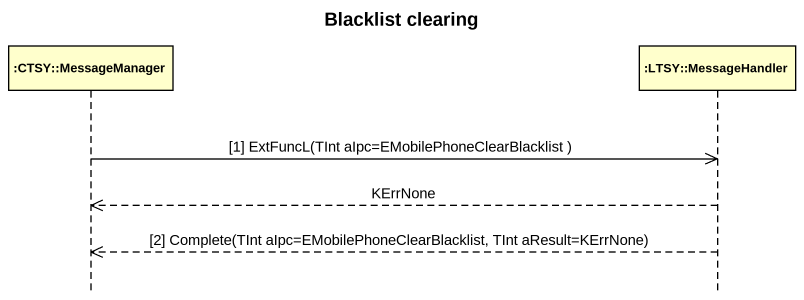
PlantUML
@startuml
title Blacklist clearing
hide footbox
participant ":CTSY::MessageManager" as CTSY_MessageManager
participant ":LTSY::MessageHandler" as LTSY_MessageHandler

CTSY_MessageManager ->> LTSY_MessageHandler : [1] ExtFuncL(TInt aIpc=EMobilePhoneClearBlacklist )
LTSY_MessageHandler -->> CTSY_MessageManager : KErrNone
LTSY_MessageHandler -->> CTSY_MessageManager : [2] Complete(TInt aIpc=EMobilePhoneClearBlacklist, TInt aResult=KErrNone)
@enduml
